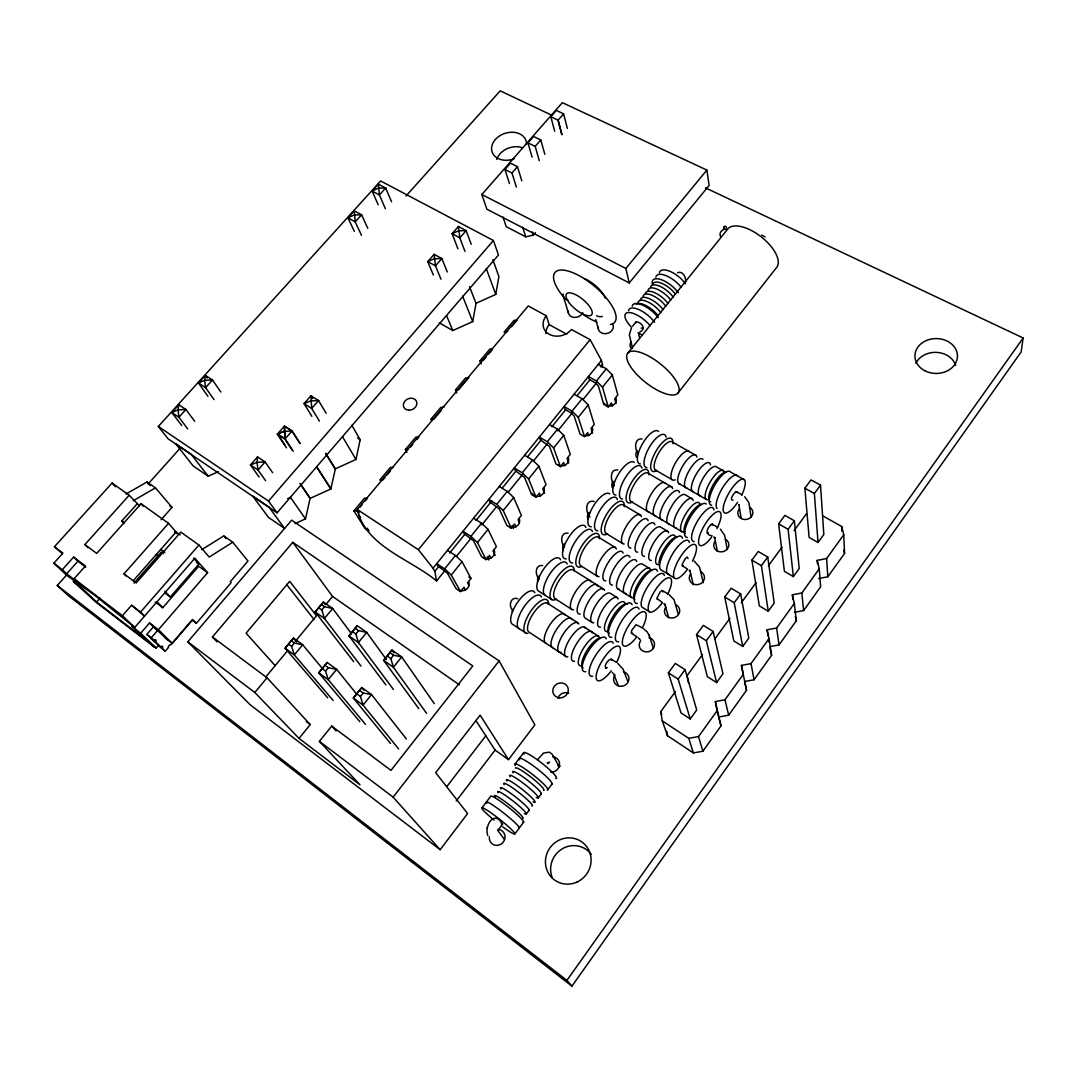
<?xml version="1.0" encoding="UTF-8"?>
<svg xmlns="http://www.w3.org/2000/svg" width="1077" height="1077" viewBox="0 0 1077 1077"><rect width="100%" height="100%" fill="white"/><g stroke="black" fill="none" stroke-linecap="round" stroke-linejoin="round"><path stroke-width="1.5" d="M611.521 660.214C611.171 656.485 602.824 665.303 605.974 667.996M391.57 201.803L385.674 188.017L378.404 184.154L379.387 194.95L385.364 208.669M367.795 228.378L361.576 214.821L354.32 210.85L355.195 221.849L361.509 235.338M293.267 451.303L285.136 438.945L284.53 426.048L292.123 430.962L300.146 443.414M272.629 472.709L265.117 461.939L257.538 456.89L257.013 462.329L258.022 470.043L265.642 480.719M602.124 367.526L602.514 364.241L601.437 360.472L590.115 339.672L571.47 329.508A16.074 13.153 -18 0 1 549.257 334.287A16.074 13.153 -18 0 1 546.322 315.817L528.242 305.962L357.241 509.502C366.072 546.901 410.243 558.923 436.575 580.961L445.003 570.514M705.422 187.842L1023.15 337.99L1021.117 351.964L571.927 986.155L68.134 595.487L57.229 585.471L67.326 574.203M194.681 421.269L185.931 409.516L178.836 404.777L178.028 409.852L178.917 417.257L187.761 428.929M662.934 591.879L662.207 590.492L660.107 591.933L656.862 598.3L662.14 602.447M475.98 303.324L495.743 294.425L498.893 276.547L492.849 259.624M439.201 322.763L452.811 330.545L472.722 321.579L476.034 303.404L469.532 286.697M688.041 558.519L687.382 557.065L685.335 558.424L682.091 564.765L682.374 565.883L687.341 568.885M316.571 466.88L330.814 489.012L335.391 468.858L355.975 459.448L360.176 439.753L351.869 425.321M723.677 227.732L723.946 226.978M295.004 523.637L305.491 518.885L310.082 498.516L299.918 483.452M502.205 824.242C495.245 809.352 483.923 825.184 487.787 835.537M635.767 322.319L636.386 321.835C641.313 322.077 646.765 328.822 639.859 332.053M487.114 828.159L487.464 827.351M418.765 708.626L383.641 660.389L391.934 650.077L401.681 656.916L434.273 703.591M390.534 743.48L353.337 698.031L361.791 687.543L371.511 694.584L406.419 739.01M631.58 327.556L629.345 334.759L632.562 348.517M385.835 684.864L348.961 635.847L357.227 625.724L366.718 632.387L386.347 659.514M359.812 721.684L318.765 672.788L327.179 662.49L336.643 669.342L356.527 693.951M571.927 986.155L566.906 980.366L1023.15 337.99M675.36 691.663L660.699 711.695L662.288 720.85L667.484 735.726L693.373 752.944L702.864 751.221L720.984 725.925L715.33 701.585L724.983 699.794L743.278 674.377L741.434 665.398L751.019 663.607L769.018 638.607L767.107 629.816L776.638 628.012L794.341 603.416L792.362 594.814L801.827 593.01L819.247 568.804L817.214 560.377L826.624 558.559L843.762 534.744L841.676 526.491L822.936 515.977M719.248 716.932L728.671 715.195L746.496 690.303L741.434 665.398M746.496 690.303L744.692 681.499L754.062 679.762L771.603 655.26L769.018 638.607M771.603 655.26L769.732 646.631L779.034 644.881L796.307 620.769L794.341 603.416M794.382 612.315L803.617 610.565L820.62 586.83L819.247 568.804M818.628 578.537L827.823 576.774L844.556 553.416L843.762 534.744M662.288 720.85L688.782 738.364L698.502 736.587L717.107 710.739L715.33 701.585M690.222 718.951L696.698 709.999L685.093 669.679L675.306 663.432L668.386 672.815L681.001 712.907L690.222 718.951L678.173 679.102L668.386 672.815M716.595 682.549L722.963 673.744L713.122 631.472L703.335 625.4L696.536 634.622L707.36 676.666L716.595 682.549L706.324 640.734L696.536 634.622M742.74 646.456L748.798 638.082L740.666 593.925L731.189 588.23L724.727 596.995L733.8 640.923L742.74 646.456L734.204 602.743L740.666 593.925M768.251 611.238L774.215 602.999L767.739 557.038L758.262 551.491L751.908 560.121L759.312 605.853L768.251 611.238L761.385 565.694L767.739 557.038M793.359 576.585L799.228 568.481L794.355 520.783L784.864 515.398L778.631 523.866L784.406 571.348L793.359 576.585L788.108 529.292L794.355 520.783M818.049 542.498L823.824 534.529L820.512 485.135L811.021 479.911L804.882 488.231L809.11 537.396L818.049 542.498L814.374 493.495L820.512 485.135M702.541 654.547L687.153 675.562L688.54 683.033M714.711 639.105L729.856 618.427M741.326 602.743L756.081 582.603M768.426 565.735L781.969 547.237M794.099 530.665L806.485 513.756M678.173 679.102L685.093 669.679M706.324 640.734L713.122 631.472M526.357 813.902L529.17 810.133M538.392 797.761L541.354 793.803M514.927 833.84L523.732 822.034M547.843 789.643L552.164 783.841M498.718 829.519L502.501 823.986M353.673 661.668L315.171 611.938L323.41 602.003L332.672 608.492L351.654 633.936M537.638 759.527L543.589 753.052L549.364 752.163L552.151 754.183L559.219 766.784M327.731 697.883L285.082 648.192L293.469 638.082L302.691 644.76L322.871 669.127M481.796 808.046L490.627 796.361A21.002 2.235 38.3 0 1 509.434 808.1A21.002 2.235 38.3 0 1 523.085 822.263M514.86 764.333L523.53 752.863M440.156 849.713L467.593 813.539L435.673 772.653L480.127 715.155L508.492 759.635L534.865 724.888L499.122 660.915L291.665 520.164L187.815 641.811L250.079 704.708L440.156 849.713L393.118 797.142L319.398 741.366L331.689 726.086L390.978 770.378L472.79 665.936L292.796 542.31L212.425 636.978L217.042 641.852M456.231 801.005L495.083 750.104L475.832 720.473M446.915 786.493L485.808 735.833M393.118 797.142L499.122 660.915M677.931 393.118A32.081 11.86 38.3 0 0 647.115 355.289A32.081 11.86 38.3 0 0 633.626 370.811A32.081 11.86 38.3 0 0 677.931 393.118L776.517 267.594A31.098 14.513 38 0 0 761.17 236.805A31.098 14.513 38 0 0 727.554 229.293L627.568 353.391M460.525 591.583L451.276 575.024L444.639 568.885L436.71 563.661L438.137 566.179L447.386 573.139L456.096 588.648L460.525 591.583L463.985 587.248L465.56 590.129M447.507 550.347L455.436 555.503L462.033 561.655L471.026 578.443L467.58 582.751L469.141 585.646M486.05 559.65L477.448 542.512L470.905 536.373L462.962 531.284L464.295 533.882L473.503 540.748L481.634 556.796L486.05 559.65L489.47 555.382L490.937 558.371M511.212 528.188L503.215 510.511L496.766 504.346L488.81 499.391L490.062 502.07L499.23 508.856L506.782 525.414L511.212 528.188L514.577 524.001L515.87 526.909M535.996 497.197L528.605 478.982L522.251 472.803L514.281 467.983L515.425 470.743L524.566 477.434L531.567 494.491L535.996 497.197L539.308 493.064L540.519 496.066M560.43 466.664L553.605 447.924L547.345 441.745L539.362 437.047L540.425 439.874L549.526 446.484L555.974 464.012L560.43 466.664L563.688 462.585L564.792 465.681M584.501 436.575L578.241 417.324L572.075 411.145L564.079 406.554L565.062 409.462L571.039 412.895L574.122 415.978L580.045 433.991L584.501 436.575L587.719 432.55L588.729 435.727M608.222 406.904L602.514 387.182L596.429 380.989L588.432 376.519L589.321 379.508L595.312 382.847L598.354 385.929L603.766 404.4L608.222 406.904L611.386 402.946L612.274 406.042M451.276 575.024L462.033 561.655M477.448 542.512L488.043 529.359L481.54 523.193L473.597 518.172M503.215 510.511L513.662 497.534L507.254 491.381L499.284 486.481M528.605 478.982L538.89 466.206L532.577 460.027L524.593 455.261M553.605 447.924L563.742 435.337L557.509 429.158L549.526 424.5M578.241 417.324L588.217 404.925L582.092 398.746L574.095 394.209M602.514 387.182L612.342 374.958L606.297 368.765L598.3 364.349M363.878 690.182L361.791 687.543L353.337 698.031L363.057 705.125L360.458 696.496L363.232 693.036L371.511 694.584L363.057 705.125L398.625 748.932M393.845 652.797L391.934 650.077L383.641 660.389L393.374 667.282L390.87 658.639L393.59 655.247L401.681 656.916L393.374 667.282L426.6 713.337M444.639 568.885L455.436 555.503M470.905 536.373L481.54 523.193M496.766 504.346L507.254 491.381M522.251 472.803L532.577 460.027M547.345 441.745L557.509 429.158M572.075 411.145L582.092 398.746M596.429 380.989L606.297 368.765M456.594 556.163L471.349 537.894M481.89 524.836L496.645 506.567M508.236 492.216L522.991 473.947M533.532 460.889L547.224 443.926M557.765 430.867L572.52 412.599M583.061 399.554L596.752 382.591M436.575 580.961L434.825 571.348L433.021 568.212L601.437 360.472M632.522 326.223L635.901 322.05L635.713 323.073M319.398 741.366L359.974 784.783L299.056 738.405L310.257 724.565L267.029 677.783L212.425 636.978M434.825 571.348L439.039 566.139M449.594 553.107L465.412 533.573M475.953 520.541L491.772 501.007M502.326 487.989L516.031 471.053M527.636 456.729L541.341 439.793M551.882 426.761L565.6 409.839M577.205 395.501L589.859 379.871M600.401 366.853L602.514 364.241M327.179 662.49L318.765 672.788L328.216 679.695L325.577 671.119L328.35 667.727L336.643 669.342L328.216 679.695L365.507 724.404M357.227 625.724L348.961 635.847L358.439 642.552L355.895 633.976L358.614 630.651L366.718 632.387L358.439 642.552L393.415 689.442M433.021 568.212L418.374 549.687L590.115 339.672M629.264 282.928L709.124 185.459L706.875 170.072L562.342 102.652L481.836 194.52L486.912 209.221L629.264 282.928L625.858 268.469L481.836 194.52M548.085 763.62L549.58 762.233L547.197 762.839M625.858 268.469L706.875 170.072M265.831 676.908L287.869 650.32M295.286 641.367L316.476 615.788L289.726 581.338L246.081 633.182L275.147 665.653M326.116 604.17L332.537 596.429L292.796 542.31M296.7 641.959L293.469 638.082L285.082 648.192L294.304 654.91L291.625 646.402L294.384 643.077L302.691 644.76L294.304 654.91L333.183 700.494M325.402 604.655L323.41 602.003L315.171 611.938L324.419 618.481L321.821 609.959L324.54 606.688L332.672 608.492L324.419 618.481L361.01 666.111M299.056 738.405L254.832 692.511L267.029 677.783M367.257 528.201L368.953 530.894L364.82 528.161L353.862 510.848L364.538 498.139L367.472 498.261L365.318 500.818M406.904 452.367L405.396 449.54L415.762 437.208L418.926 437.006L416.839 439.483M455.45 390.009L465.52 378.027L468.885 377.529L458.775 389.564L455.45 390.009L456.769 392.97M481.177 363.918L479.938 360.876L489.86 349.069L492.176 348.638M359.96 507.2L362.101 504.642M384.933 477.474L382.82 479.992L379.818 479.965L390.345 467.458L393.388 467.405M387.047 474.957L390.211 471.188M410.593 446.928L412.679 444.451M441.005 410.714L433.829 419.263L430.612 419.559L440.816 407.402L444.087 407.052M486.36 356.729L483.358 360.283L479.938 360.876M488.352 354.36L492.337 349.608M511.535 326.748L517.431 319.734L513.864 320.529L504.076 332.16L507.604 331.433M157.996 644.598A1.669 0.875 -50.5 0 1 157.74 644.935L165.225 651.302L168.456 647.533A1.656 0.862 -50.8 0 1 168.914 645.675A1.656 0.862 -50.8 0 1 170.61 645.015L191.989 620.069L196.364 623.327L231.124 582.684L230.29 581.701L247.979 561.05L232.726 542.216L223.774 535.929L201.614 549.768M503.013 217.096L506.203 226.655L525.711 236.819L533.357 235.136L535.431 232.699M277.072 512.84L498.476 254.98L493.414 240.508L380.652 180.976L158.332 426.465L167.999 438.729L277.072 512.84L268.51 501.074L158.332 426.465M164.687 637.611L172.333 643.44L192.783 619.571L196.364 623.327M156.205 648.071L140.683 633.209L131.906 626.464L146.27 640.196L96.62 602.003L81.583 587.84L73.236 581.418L96.499 602.608L154.401 647.156L151.87 644.733L156.205 648.071L158.373 645.554M165.225 651.302L162.089 648.273A1.669 0.875 -50.6 0 0 162.546 646.402A1.669 0.875 -50.6 0 0 160.836 647.062L155.425 641.838A1.683 0.889 -50.5 0 0 155.882 639.953A1.683 0.889 -50.5 0 0 154.146 640.6L146.835 634.434L153.446 626.787L167.958 640.101M268.51 501.074L493.414 240.508M146.835 634.434L151.238 637.799L157.848 630.139M172.333 643.44L158.413 629.708L207.592 572.708L194.897 558.182L134.692 627.474L94.614 595.191L66.868 575.428L53.85 563.177L62.883 553.147L54.442 546.739L112.075 483.021L129.173 495.232L139.62 505.921M164.754 592.875L170.328 597.021L198.841 564.119L193.591 558.128M140.683 633.209L149.555 622.964L158.413 629.708M155.236 602.03L162.775 607.697L198.68 566.26L207.592 572.708M53.85 563.177L62.331 569.679L73.64 557.078L85.433 566.017L74.111 578.699L122.401 615.707L131.542 605.261L140.548 612.099L198.922 545.029L180.828 532.105L136.2 582.967L123.99 573.839L168.537 523.341L141.06 503.713L96.688 553.403L84.881 544.572L129.173 495.232M516.368 187.048L511.952 172.98L517.458 166.666L510.471 163.192L504.951 169.479L509.448 183.561M540.789 139.97L535.175 146.405L527.932 142.878L533.546 136.469L540.789 139.97L544.827 154.307M561.871 134.679L558.074 120.18L563.608 113.839L556.365 110.419L550.818 116.747L554.709 131.259M133.185 580.799L176.076 531.998L168.537 523.341M133.992 583.155L161.335 552.016L163.516 553.605M471.214 244.277L466.139 230.613L458.425 226.493L452.098 233.682L457.927 248.814M447.278 271.942L441.866 258.534L434.166 254.307L427.757 261.603L433.344 274.958M257.538 456.89L250.456 464.954L259.099 477.017M284.53 426.048L277.354 434.112L286.495 447.87M161.079 519.747L172.024 507.388L155.465 487.881L147.051 481.971L126.076 493.953M96.62 602.003L99.946 598.233M124.057 523.476L121.795 521.026L136.994 504.036M62.331 569.679L66.693 573.785L77.921 561.252L85.756 567.189M148.074 484.044L180.586 447.722M406.002 196.027L500.199 90.845L551.882 115.279M354.32 210.85L347.952 217.85L354.333 231.353M178.836 404.777L171.822 412.491L181.717 425.496M378.404 184.154L372.13 191.046L378.175 204.778M711.399 524.418C707.36 527.299 703.968 535.04 712.153 535.834M606.257 667.928L606.943 667.592M710.914 524.741L712.436 524.257M733.033 500.172C728.967 500.832 733.774 492.324 736.399 491.772M232.726 542.216L209.221 557.065L198.922 545.029M133.104 500.778L155.465 487.881M708.343 532.792L707.185 532.913M287.599 498.678L290.467 497.386L305.491 518.885M310.028 498.422L331.002 488.904L316.759 466.772M208.224 476.249L191.194 454.306L175.78 443.791L193.093 465.856L208.224 476.249L218.402 471.659M643.05 328.095L641.165 328.108M284.853 445.003L277.543 433.991L284.113 431.325M502.636 824.282L501.37 823.77M606.728 667.753L605.584 667.955M632.684 633.236L631.297 633.007L631.701 630.408L636.022 624.673L642.215 627.77M683.383 565.829L682.374 565.883M677.541 272.643C682.966 270.704 686.049 277.247 685.672 281.743M736.008 491.866L736.816 491.866M657.805 599.418L657.185 599.377M405.396 449.54L408.506 449.405M542.66 565.546C534.744 564.429 534.892 575.253 539.321 579.251M761.681 235.109L765.128 236.913M353.862 510.848L356.743 511.036L359.233 512.665M568.091 533.169C560.107 532.105 560.484 542.902 564.536 547.076M617.808 469.868C608.909 468.993 610.821 481.419 614.334 485.875M642.107 438.931C634.016 437.976 634.663 449.122 637.921 453.619M594.181 501.478C584.865 499.136 585.376 512.369 589.927 516.973M724.942 229.374L724.256 229.118M517.822 598.745C510.633 596.106 507.94 606.338 512.989 610.497M712.153 524.149L717.672 527.299M550.818 116.747L558.074 120.18M736.547 491.745L742.04 494.841M504.951 169.479L511.952 172.98M546.322 315.817L549.176 324.621L566.785 334.26M804.882 488.231L814.374 493.495M744.449 479.844L730.489 471.968A19.278 6.3 -60 0 0 714.563 485.512A19.278 6.3 -60 0 0 711.695 505.18M696.186 455.49L672.587 442.176A16.451 5.977 -60.1 0 0 658.437 453.404A16.451 5.977 -60.1 0 0 656.62 470.555M723.623 470.959L716.717 467.068A16.694 5.587 -60 0 0 702.796 478.726A16.694 5.587 -60 0 0 700.44 495.837M778.631 523.866L788.108 529.292M655.193 469.909L671.927 479.575M678.672 483.465L705.973 499.216M671.886 487.073L648.314 473.395A16.559 6.072 -59.5 0 0 633.814 485.04A16.559 6.072 -59.5 0 0 632.253 501.949M692.403 498.961L685.537 494.976A16.774 5.735 -59.5 0 0 671.24 506.984A16.774 5.735 -59.5 0 0 669.234 523.866M751.908 560.121L761.385 565.694M630.759 501.384L681.512 531.473M623.664 505.1L640.452 515.102M667.727 531.351L660.861 527.259A16.895 5.829 -59 0 0 646.187 539.698A16.895 5.829 -59 0 0 644.463 556.324M724.727 596.995L734.204 602.743M605.947 533.344L622.654 543.522M674.687 578.214L660.82 569.746A19.561 6.502 -59 0 1 667.457 546.806A19.561 6.502 -59 0 1 682.441 538.285M598.637 537.302L615.411 547.56M649.552 568.454L642.659 564.24A17.084 5.856 -58.5 0 0 627.649 577.191A17.084 5.856 -58.5 0 0 626.114 593.548M667.767 593.75L662.84 590.896M597.439 576.235L580.759 565.788A16.828 6.26 -58.4 0 1 585.74 546.052A16.828 6.26 -58.4 0 1 599.633 538.756M617.727 588.931L631.418 597.493M649.418 611.803L642.471 607.455A19.776 6.516 -58.5 0 1 648.987 584.663A19.776 6.516 -58.5 0 1 664.388 575.522M603.524 589.052L573.22 569.989A16.976 6.354 -57.8 0 0 558.734 581.001A16.976 6.354 -57.8 0 0 555.167 598.745L571.847 609.461M617.202 597.641L610.349 593.333A17.192 6.004 -57.9 0 0 594.921 606.661A17.192 6.004 -57.9 0 0 593.764 622.775M357.47 438.043L360.176 439.753M631.58 633.397L636.547 636.561M592.108 622.493L585.323 618.131A17.151 6.072 -57.9 0 1 590.438 598.502A17.151 6.072 -57.9 0 1 604.534 590.398M551.828 599.62L538.662 591.138A19.413 7.472 -57.8 0 1 543.966 568.629A19.413 7.472 -57.8 0 1 560.578 559.878M547.412 603.187L577.676 622.762M584.488 627.164L598.22 636.036M277.543 433.991L285.136 438.945M611.157 659.016L616.259 662.342M468.805 577.003L471.026 578.443M357.241 509.502L418.374 549.687M566.071 656.58L529.197 632.212A17.138 6.435 -57.2 0 1 533.775 612.773A17.138 6.435 -57.2 0 1 548.556 604.507M525.845 633.074L512.692 624.364A19.601 7.566 -57.1 0 1 517.768 602.03A19.601 7.566 -57.1 0 1 534.892 592.727M332.537 596.429L459.367 684.837M321.498 604.547L324.54 606.688M355.491 628.456L358.614 630.651M390.399 652.999L393.59 655.247M318.792 607.818L321.821 609.959M352.771 631.782L355.895 633.976M387.666 656.391L390.87 658.639M169.654 505.719L172.024 507.388M495.083 750.104L508.492 759.635M176.076 531.998L180.142 534.906M174.487 531.944L177.018 533.748M196.593 562.504L198.841 564.119M291.355 640.882L294.384 643.077M325.241 665.465L328.35 667.727M360.041 690.72L363.232 693.036M121.795 521.026L124.42 522.937M160.796 549.378L164.848 552.326M288.596 644.194L291.625 646.402M322.481 668.857L325.577 671.119M357.268 694.167L360.458 696.496M156.138 554.44L158.79 556.378M306.285 721.577L310.257 724.565M187.815 641.811L254.832 692.511M62.412 553.672L54.442 546.739M66.693 573.785L78.419 582.778L74.111 578.699M151.305 638.136A1.683 0.889 -50.4 0 1 151.049 638.486L155.425 641.838M151.049 638.486L162.089 648.273M694.234 561.13L699.485 567.054L703.241 582.697M57.229 585.471L566.906 980.366M669.1 594.639L674.027 599.701L678.241 614.132M643.548 628.685L647.156 631.903L649.337 635.767M617.592 663.27L623.085 669.167L627.703 681.297M612.234 672.465L612.961 673.112M638.23 637.786L639.98 639.603L639.55 639.065M663.836 603.672L665.546 605.489L664.697 603.86L668.709 617.7M689.024 570.083L690.222 571.47L689.818 570.339L693.346 584.717M713.822 537.019L715.088 538.298L714.563 537.356L717.43 551.437M720.325 529.184L724.579 535.175L727.285 549.405M744.692 496.699L748.878 502.676L751.14 517.377M122.401 615.707L134.692 627.474M151.238 637.799L154.146 640.6M73.64 557.078L77.921 561.252M131.542 605.261L144.587 616.084L140.548 612.099M149.555 622.964L155.694 629.008M84.881 544.572L88.018 547.708M123.99 573.839L126.305 576.182M157 601.787L162.775 607.697M164.821 591.246L170.328 597.021M738.93 505.113L738.809 504.561M112.075 483.021L115.441 486.777M331.689 726.086L336.091 731.014M141.06 503.713L143.281 506.217M147.051 481.971L150.188 485.646M223.774 535.929L225.833 538.446M286.549 584.38L314.161 619.612M497.507 830.125L504.534 839.535M207.915 396.296L198.451 382.981L205.37 375.375L212.492 379.993L220.839 392.028M214.027 399.594L205.572 387.626L198.451 382.981L204.67 380.302L212.492 379.993L205.572 387.626L204.67 380.302L205.37 375.375L207.228 378.054M300.968 484.623L310.203 498.301M292.177 450.051L284.947 439.066L277.354 434.112L283.911 431.446L292.123 430.962L284.947 439.066L284.341 426.169L291.934 431.083L299.958 443.522M358.776 514.739L360.472 517.431M325.685 453.309L335.391 468.858M325.577 453.511L335.216 468.98M311.845 416.314L304.051 403.606L310.93 395.771L318.55 400.563L326.156 413.326M319.384 421.107L311.67 408.425L310.93 395.771L312.64 398.611M342.486 436.71L355.975 459.448M487.275 557.024L488.77 560M495.205 555.449L493.01 550.953L496.403 546.712L488.043 529.359M712.557 524.311L712.799 525.024M512.113 525.603L513.419 528.524M519.343 522.56L518.064 519.626L521.403 515.452L513.662 497.534M446.578 315.723L452.811 330.545M736.924 491.92L737.153 492.674M440.951 279.199L435.458 265.857L434.166 254.307M462.612 296.175L472.722 321.579M613.594 673.69L618.36 685.686M544.531 493.293L542.754 488.77L546.052 484.65L538.89 466.206M464.981 251.426L459.812 237.829L458.425 226.493M486.265 268.536L495.743 294.425M568.723 463.002L567.081 458.358L570.325 454.292L563.742 435.337M660.699 711.695L661.736 714.697M648.96 634.595L653.456 648.421M522.668 227.274L525.711 236.819M592.552 433.156L591.058 428.377L594.248 424.378L588.217 404.925M688.782 738.364L693.373 752.944M532.361 231.945L533.357 235.136M517.458 166.666L521.807 180.788M563.177 295.677L568.346 312.801M698.502 736.587L702.864 751.221M527.932 142.878L532.119 157.175M535.121 146.082L539.281 160.688M615.99 403.485L614.684 398.84L617.835 394.896L612.342 374.958M595.756 319.559L598.327 328.862M558.021 119.857L561.817 134.369M717.107 710.739L720.984 725.925M563.608 113.839L567.35 128.392M843.735 550.172L844.556 553.416M638.701 334.233L639.442 337.37M724.983 699.794L728.671 715.195M795.338 616.542L796.307 620.769M751.019 663.607L754.062 679.762M666.69 731.243L667.484 735.726M738.916 504.871L741.07 517.808M767.107 629.816L768.063 635.928M768.534 638.998L769.018 642.054M776.638 628.012L779.034 644.881M792.362 594.814L792.914 599.593M801.827 593.01L803.617 610.565M817.214 560.377L817.47 563.675M826.624 558.559L827.823 576.774M841.676 526.491L841.877 531.19M514.106 158.817A17.851 13.53 -18.4 0 1 491.866 151.076A17.851 13.53 -18.4 0 1 507.752 132.646A17.851 13.53 -18.4 0 1 526.505 144.439M498.328 829.425A8.199 7.701 -51.7 0 1 504.978 838.094A8.199 7.701 -51.7 0 1 495.999 845.391A8.199 7.701 -51.7 0 1 489.362 836.694M552.757 756.781A7.97 7.539 -37.8 0 1 559.501 765.06A7.97 7.539 -37.8 0 1 550.724 772.142M537.746 581.593A7.458 6.691 -24.1 0 1 539.106 575.872M648.946 637.678A7.741 7.176 -16.3 0 1 653.981 647.183A7.741 7.176 -16.3 0 1 643.131 651.154A7.741 7.176 -16.3 0 1 640.64 640.707M636.48 457.106A7.256 6.287 -14.5 0 1 637.234 450.765M749.579 507.186A7.566 6.691 -7 0 1 751.611 516.435A7.566 6.691 -7 0 1 741.124 518.508A7.566 6.691 -7 0 1 739.105 509.246M512.14 611.749A7.526 6.785 -27.6 0 1 512.948 609.394M623.421 671.819A7.795 7.297 -20.8 0 1 628.403 681.539A7.795 7.297 -20.8 0 1 617.458 685.524A7.795 7.297 -20.8 0 1 615.048 674.875M563.271 550.576A7.404 6.583 -21.1 0 1 564.186 543.898M676.491 605.032A7.687 7.054 -12.9 0 1 678.322 614.846A7.687 7.054 -12.9 0 1 667.646 616.906A7.687 7.054 -12.9 0 1 665.828 607.078M588.029 518.952A7.351 6.489 -18.6 0 1 588.904 512.383M701.221 571.914A7.647 6.933 -10.4 0 1 703.133 581.54A7.647 6.933 -10.4 0 1 692.511 583.599A7.647 6.933 -10.4 0 1 690.64 573.96M612.436 487.8A7.297 6.381 -16.4 0 1 613.244 481.352M725.588 539.294A7.606 6.812 -8.5 0 1 727.554 548.731A7.606 6.812 -8.5 0 1 717.013 550.805A7.606 6.812 -8.5 0 1 715.061 541.368M630.637 347.534A6.987 5.789 -14.4 0 1 631.364 341.665M720.58 236.428A6.166 4.9 -10.5 0 1 723.461 229.67M468.737 581.89A6.691 5.91 -29.9 0 1 466.476 589.213A6.691 5.91 -29.9 0 1 458.56 589.792M494.155 550.105A6.624 5.829 -27 0 1 491.974 557.307A6.624 5.829 -27 0 1 484.085 557.913M519.208 518.791A6.57 5.748 -24.3 0 1 518.293 524.687A6.57 5.748 -24.3 0 1 512.302 527.42M543.885 487.935A6.516 5.668 -21.8 0 1 543.023 493.724A6.516 5.668 -21.8 0 1 537.086 496.43M534.017 495.541A6.516 5.668 -21.8 0 1 532.025 493.333M568.198 457.537A6.475 5.573 -19.7 0 1 566.219 464.375A6.475 5.573 -19.7 0 1 558.438 465.049M592.162 427.569A6.435 5.493 -17.8 0 1 591.408 433.156A6.435 5.493 -17.8 0 1 585.565 435.822M615.775 398.032A6.395 5.412 -16.1 0 1 612.517 405.49A6.395 5.412 -16.1 0 1 604.184 403.296M915.854 363.339A20.961 17.272 0.5 0 1 936.613 352.394A20.961 17.272 0.5 0 1 955.676 365.372M552.313 877.89A23.088 22.227 -57.5 0 1 562.086 848.918A23.088 22.227 -57.5 0 1 591.246 854.371M496.753 159.409A17.636 13.449 -18.4 0 1 522.655 147.791M557.926 698.179A7.768 7.256 -29.2 0 1 568.737 693.211M557.657 765.545A7.849 7.445 -38.6 0 1 560.215 766.205M545.945 333.587A15.94 13.086 -18 0 1 549.176 324.621M726.504 227.92A1.602 1.454 -67.9 0 0 725.938 226.533L725.252 226.278A1.602 1.454 -67.9 0 0 723.852 227.018M725.965 229.024A1.602 1.454 -67.9 0 1 724.848 229.441M724.148 229.186A1.602 1.454 -67.9 0 1 723.569 227.799M638.096 302.57A15.576 6.206 38.9 0 1 647.196 301.627A15.576 6.206 38.9 0 1 660.74 312.532M636.238 304.333A15.59 6.179 38.9 0 1 646.187 305.666A15.59 6.179 38.9 0 1 658.128 315.79M641.784 334.866A17.972 6.974 38.9 0 1 638.001 332.564M630.987 326.627A17.972 6.974 38.9 0 1 628.456 312.505A17.972 6.974 38.9 0 1 650.104 325.698M632.226 306.164A17.932 7.081 38.9 0 1 642.659 305.141A17.932 7.081 38.9 0 1 658.262 317.702M652.312 283.965A17.811 7.377 38.9 0 1 661.022 279.589A17.811 7.377 38.9 0 1 678.348 292.769M652.783 284.516A15.495 6.408 38.9 0 1 661.978 283.413A15.495 6.408 38.9 0 1 675.467 294.263M655.826 277.179A17.797 7.431 38.9 0 1 665.828 275.564A17.797 7.431 38.9 0 1 681.122 287.196M628.591 310.647A17.946 7.027 38.9 0 1 638.984 309.664A17.946 7.027 38.9 0 1 654.614 322.238M645.379 293.617A15.536 6.3 38.9 0 1 654.52 292.607A15.536 6.3 38.9 0 1 668.036 303.485M648.085 290.292A15.522 6.341 38.9 0 1 657.239 289.242A15.522 6.341 38.9 0 1 670.756 300.106M643.144 296.363A15.549 6.274 38.9 0 1 652.272 295.367A15.549 6.274 38.9 0 1 665.801 306.258M640.425 299.702A15.563 6.247 38.9 0 1 649.539 298.746A15.563 6.247 38.9 0 1 663.082 309.637M659.407 272.777A17.784 7.485 38.9 0 1 670.056 271.377A17.784 7.485 38.9 0 1 685.537 283.83M650.535 287.276A15.509 6.368 38.9 0 1 659.716 286.199A15.509 6.368 38.9 0 1 673.206 297.064M662.436 519.841A16.734 5.802 -59.5 0 1 665.478 501.074A16.734 5.802 -59.5 0 1 679.493 492.579M655.678 515.829A16.694 5.87 -59.5 0 1 658.626 497.062A16.694 5.87 -59.5 0 1 672.694 488.635M676.046 527.918A16.815 5.681 -59.5 0 1 679.264 509.152A16.815 5.681 -59.5 0 1 693.171 500.509M684.81 531.473A16.855 5.614 -59.5 0 1 685.08 515.102A16.855 5.614 -59.5 0 1 700.063 504.507M684.959 533.519A16.869 5.587 -59.5 0 1 688.566 517.148A16.869 5.587 -59.5 0 1 701.423 504.399M687.288 537.45A19.413 6.395 -59.5 0 1 689.859 518.064A19.413 6.395 -59.5 0 1 706.189 504.036M694.194 541.556A19.467 6.327 -59.5 0 1 698.165 519.989A19.467 6.327 -59.5 0 1 713.984 509.825M711.628 537.1A19.507 6.247 -59.5 0 1 698.731 539.564A19.507 6.247 -59.5 0 1 715.599 512.49A19.507 6.247 -59.5 0 1 716.892 528.645M631.472 502.474A19.036 7.014 -59.5 0 1 626.935 492.876A19.036 7.014 -59.5 0 1 639.953 472.116A19.036 7.014 -59.5 0 1 648.839 474.755M622.573 499.028A18.996 7.081 -59.5 0 1 625.495 477.434A18.996 7.081 -59.5 0 1 641.959 468.132M648.946 511.844A16.653 5.924 -59.5 0 1 650.71 494.949A16.653 5.924 -59.5 0 1 665.115 483.142M615.99 495.124A18.942 7.149 -59.5 0 1 617.565 475.657A18.942 7.149 -59.5 0 1 634.326 462.45M637.678 552.191A16.869 5.897 -59 0 1 640.452 533.653A16.869 5.897 -59 0 1 654.883 524.674M630.92 548.085A16.828 5.95 -59 0 1 633.613 529.547A16.828 5.95 -59 0 1 648.098 520.635M651.275 560.471A16.936 5.762 -59 0 1 654.224 541.946A16.936 5.762 -59 0 1 668.561 532.819M658.128 564.644A16.976 5.708 -59 0 1 661.17 546.133A16.976 5.708 -59 0 1 675.441 536.925M659.245 564.913A17.003 5.668 -59 0 1 664.644 548.22A17.003 5.668 -59 0 1 676.666 537.019M669.409 574.431A19.615 6.422 -59 0 1 673.071 553.147A19.615 6.422 -59 0 1 689.374 542.418M687.126 569.746A19.655 6.341 -59 0 1 673.69 572.802A19.655 6.341 -59 0 1 690.72 545.487A19.655 6.341 -59 0 1 692.444 561.211M606.822 534.232A19.184 7.122 -59 0 1 601.908 525.011A19.184 7.122 -59 0 1 615.048 504.063A19.184 7.122 -59 0 1 624.35 506.284M597.843 530.786A19.13 7.189 -59 0 1 600.454 509.448A19.13 7.189 -59 0 1 617.417 499.607M624.189 543.993A16.788 6.018 -59 0 1 626.801 525.441A16.788 6.018 -59 0 1 641.34 516.61M607.522 533.842A16.694 6.166 -59 0 1 609.919 515.277A16.694 6.166 -59 0 1 624.593 506.621M591.273 526.774A19.09 7.256 -59 0 1 592.525 507.577A19.09 7.256 -59 0 1 609.703 493.899M612.53 585.053A17.003 5.977 -58.4 0 1 615.021 566.758A17.003 5.977 -58.4 0 1 629.91 557.28M605.772 580.826A16.963 6.045 -58.4 0 1 608.195 562.531A16.963 6.045 -58.4 0 1 623.125 553.134M619.302 589.294A17.044 5.924 -58.5 0 1 621.887 570.998A17.044 5.924 -58.5 0 1 636.722 561.454M632.966 597.829A17.124 5.789 -58.5 0 1 635.726 579.561A17.124 5.789 -58.5 0 1 650.441 569.854M634.851 599.647A17.138 5.762 -58.5 0 1 638.055 583.64A17.138 5.762 -58.5 0 1 651.518 570.164M637.328 603.497A19.723 6.597 -58.5 0 1 640.573 582.495A19.723 6.597 -58.5 0 1 657.455 571.281M662.234 602.905A19.817 6.449 -58.5 0 1 648.26 606.58A19.817 6.449 -58.5 0 1 665.438 579.009A19.817 6.449 -58.5 0 1 667.605 594.289M581.795 566.489A19.332 7.229 -58.4 0 1 576.491 557.644A19.332 7.229 -58.4 0 1 589.752 536.508A19.332 7.229 -58.4 0 1 599.485 538.285M572.735 563.029A19.292 7.297 -58.4 0 1 575.037 541.946A19.292 7.297 -58.4 0 1 592.485 531.567M599.068 576.626A16.922 6.112 -58.4 0 1 601.397 558.317A16.922 6.112 -58.4 0 1 616.367 549.001M566.165 558.909A19.251 7.364 -58.4 0 1 568.373 537.827A19.251 7.364 -58.4 0 1 585.888 527.528M561.05 652.312A17.326 6.152 -57.3 0 1 562.961 634.528A17.326 6.152 -57.3 0 1 578.753 624.027M552.555 647.64A17.286 6.22 -57.3 0 1 557.388 628.187A17.286 6.22 -57.3 0 1 571.981 619.652M567.808 656.782A17.367 6.085 -57.3 0 1 569.814 639.011A17.367 6.085 -57.3 0 1 585.551 628.429M574.606 661.265A17.407 6.018 -57.4 0 1 576.707 643.507A17.407 6.018 -57.4 0 1 592.39 632.845M581.432 665.774A17.447 5.95 -57.4 0 1 583.613 648.031A17.447 5.95 -57.4 0 1 599.243 637.288M583.169 667.875A17.474 5.924 -57.4 0 1 585.928 652.258A17.474 5.924 -57.4 0 1 600.01 638.015M585.794 671.644A20.1 6.785 -57.4 0 1 588.365 651.248A20.1 6.785 -57.4 0 1 606.297 638.823M592.673 676.208A20.153 6.704 -57.4 0 1 595.352 655.826A20.153 6.704 -57.4 0 1 613.23 643.292M611.278 670.783A20.207 6.637 -57.5 0 1 596.146 675.764A20.207 6.637 -57.5 0 1 613.661 647.681A20.207 6.637 -57.5 0 1 616.758 662.018M527.918 633.357A19.696 7.431 -57.2 0 1 531.082 610.726A19.696 7.431 -57.2 0 1 548.597 603.78M519.249 628.712A19.655 7.499 -57.2 0 1 524.405 606.364A19.655 7.499 -57.2 0 1 541.475 596.981M545.837 643.211A17.245 6.287 -57.3 0 1 550.603 623.758A17.245 6.287 -57.3 0 1 565.25 615.304M686.816 487.989A16.626 5.708 -60 0 1 689.011 470.851A16.626 5.708 -60 0 1 702.998 459.327M680.058 484.085A16.586 5.775 -60 0 1 683.262 465.089A16.586 5.775 -60 0 1 696.927 457.119M693.615 491.906A16.653 5.654 -60 0 1 697.007 472.911A16.653 5.654 -60 0 1 710.551 464.806M707.306 499.795A16.734 5.52 -60 0 1 710.86 480.813A16.734 5.52 -60 0 1 724.296 472.574M710.753 501.788A16.761 5.493 -60 0 1 709.42 501.209M708.706 499.661A16.761 5.493 -60 0 1 714.347 482.792A16.761 5.493 -60 0 1 725.804 472.278M717.107 508.532A19.332 6.22 -60 0 1 722.869 487.342A19.332 6.22 -60 0 1 737.462 475.899M737.624 502.313A19.373 6.152 -59.9 0 1 723.165 508.627A19.373 6.152 -59.9 0 1 738.984 480.732A19.373 6.152 -59.9 0 1 741.703 495.11M655.745 471.174A18.901 6.893 -60.1 0 1 651.585 461.225A18.901 6.893 -60.1 0 1 664.482 440.655A18.901 6.893 -60.1 0 1 672.977 443.711M646.927 467.755A18.861 6.96 -60.1 0 1 650.145 445.918A18.861 6.96 -60.1 0 1 666.151 437.114M675.212 479.817A16.545 5.829 -60 0 1 674.337 464.954A16.545 5.829 -60 0 1 689.401 451.653M640.344 463.945A18.821 7.027 -60.1 0 1 642.215 444.222A18.821 7.027 -60.1 0 1 658.585 431.473M580.247 614.078A17.111 6.139 -57.9 0 1 582.374 596.025A17.111 6.139 -57.9 0 1 597.748 586.13M600.562 627.137A17.232 5.937 -57.9 0 1 602.958 609.124A17.232 5.937 -57.9 0 1 618.171 598.987M607.401 631.539A17.272 5.87 -57.9 0 1 609.878 613.527A17.272 5.87 -57.9 0 1 625.05 603.308M609.219 633.491A17.299 5.843 -58 0 1 613.351 615.734A17.299 5.843 -58 0 1 627.541 604.157M611.763 637.301A19.911 6.691 -58 0 1 614.684 616.596A19.911 6.691 -58 0 1 632.078 604.789M618.656 641.744A19.951 6.61 -58 0 1 621.671 621.052A19.951 6.61 -58 0 1 639.011 609.138M636.965 636.574A20.005 6.543 -58 0 1 622.412 640.896A20.005 6.543 -58 0 1 639.765 613.069A20.005 6.543 -58 0 1 642.377 627.891M556.378 599.243A19.507 7.324 -57.8 0 1 550.67 590.788A19.507 7.324 -57.8 0 1 564.065 569.464A19.507 7.324 -57.8 0 1 574.243 570.783M545.231 595.366A19.467 7.391 -57.8 0 1 550.616 572.843A19.467 7.391 -57.8 0 1 567.175 564.025M573.543 609.77A17.07 6.193 -57.9 0 1 575.576 591.717A17.07 6.193 -57.9 0 1 591.004 581.89M498.099 792.685A18.242 2.033 38.2 0 1 513.998 801.759A18.242 2.033 38.2 0 1 524.297 813.593M494.935 796.872A18.255 1.966 38.3 0 1 508.923 804.546A18.255 1.966 38.3 0 1 522.641 818.358M494.101 820.122A21.069 2.06 38.3 0 1 484.798 808.84A21.069 2.06 38.3 0 1 511.952 830.004A21.069 2.06 38.3 0 1 502.569 826.719M515.371 765.599A20.853 2.719 38.1 0 1 531.769 773.824A20.853 2.719 38.1 0 1 547.129 789.993M515.371 768.13A18.147 2.342 38.1 0 1 531.917 777.877A18.147 2.342 38.1 0 1 543.454 790.464M519.693 759.877A20.826 2.814 38.1 0 1 536.144 767.982A20.826 2.814 38.1 0 1 551.437 784.204M486.817 803.361A21.028 2.141 38.3 0 1 502.824 812.341A21.028 2.141 38.3 0 1 518.71 828.146M506.877 781.054A18.188 2.181 38.2 0 1 522.883 789.912A18.188 2.181 38.2 0 1 533.021 801.88M510.148 776.732A18.174 2.235 38.2 0 1 526.182 785.51A18.174 2.235 38.2 0 1 536.265 797.532M504.184 784.621A18.201 2.141 38.2 0 1 518.293 792.08A18.201 2.141 38.2 0 1 531.863 806M524.014 754.169A20.8 2.894 38 0 1 540.519 762.153A20.8 2.894 38 0 1 555.732 778.442M500.913 788.97A18.228 2.073 38.2 0 1 514.968 796.495A18.228 2.073 38.2 0 1 528.592 810.375M513.096 772.815A18.161 2.289 38.1 0 1 527.313 780.071A18.161 2.289 38.1 0 1 540.748 794.086M149.757 637.247A1.683 0.889 -50.4 0 1 150.39 636.695M156.475 643.723A1.669 0.875 -50.5 0 1 156.771 643.413M584.448 278.606A19.373 7.458 39.8 0 1 605.247 298.127M564.496 298.073A38.839 14.741 39.8 0 1 560.39 270.071A38.839 14.741 39.8 0 1 603.551 294.856A38.839 14.741 39.8 0 1 610.484 324.487M596.833 322.05A38.839 14.741 39.8 0 1 582.711 314.242M582.697 312.653A7.579 6.179 -17.1 0 1 573.987 317.378A7.579 6.179 -17.1 0 1 568.293 311.172M612.746 324.123A7.66 6.3 -15.8 0 1 606.93 333.493A7.66 6.3 -15.8 0 1 598.3 327.193M602.339 316.476A7.795 6.368 -15.9 0 1 596.618 315.79M567.942 300.12A7.701 6.233 -17.2 0 1 563.136 294.021M466.139 230.613L459.812 237.829L452.098 233.682L458.654 230.801L466.139 230.613M441.866 258.534L435.458 265.857L427.757 261.603L434.314 258.736L441.866 258.534M318.55 400.563L311.67 408.425L304.051 403.606L310.62 400.9L318.55 400.563M265.117 461.939L258.022 470.043L250.456 464.954L257.013 462.329L265.117 461.939M385.674 188.017L379.387 194.95L372.13 191.046L378.337 188.179L385.674 188.017M361.576 214.821L355.195 221.849L347.952 217.85L354.171 214.996L361.576 214.821M185.931 409.516L178.917 417.257L171.822 412.491L178.028 409.852L185.931 409.516M268.967 507.105L252.556 495.932L268.442 517.35L284.53 528.376L268.967 507.105M925.412 371.026A21.257 17.434 0.2 0 0 957.453 356.177A21.257 17.434 0.2 0 0 925.735 340.817A21.257 17.434 0.2 0 0 925.412 371.026M577.232 881.942A23.438 22.536 -55.6 0 0 581.943 841.972A23.438 22.536 -55.6 0 0 545.595 859.083A23.438 22.536 -55.6 0 0 577.232 881.942M559.582 697.842A7.889 7.337 -28.9 0 0 567.7 687.072A7.889 7.337 -28.9 0 0 554.359 686.237A7.889 7.337 -28.9 0 0 559.582 697.842M408.964 410.216A6.987 5.762 -26.1 0 0 416.489 401.304A6.987 5.762 -26.1 0 0 404.939 401.075A6.987 5.762 -26.1 0 0 408.964 410.216M569.208 302.799A16.343 6.112 39.8 0 0 591.556 314.874A16.343 6.112 39.8 0 0 576.599 295.179A16.343 6.112 39.8 0 0 569.208 302.799"/></g></svg>
